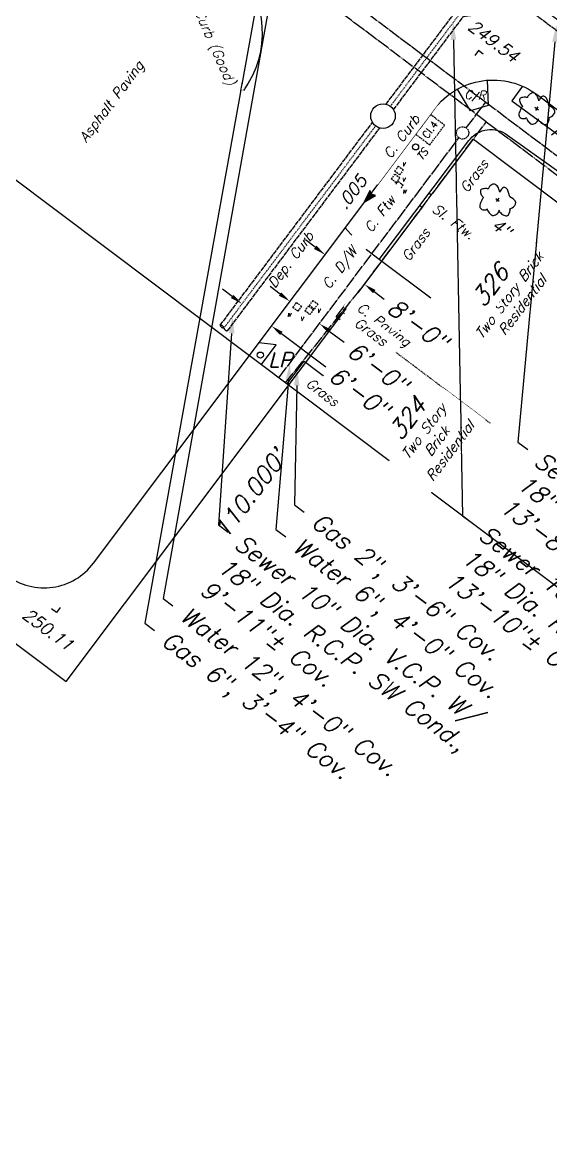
# Model space of a CAD drawing. Header units: feet. Extents: x 2726195 to 2731460, y 295075 to 297838.
# Drawn here: x 2728275 to 2728361, y 297296.9 to 297479.5 of the extents above; entities that cross this region are included whole.
import ezdxf
from ezdxf import colors
from ezdxf.entities.mleader import LeaderData, LeaderLine
from ezdxf.enums import TextEntityAlignment as Align
from ezdxf.math import Vec2, Vec3

# ---------------------------------------------------------------- set-up
doc = ezdxf.new("R2010")
doc.units = ezdxf.units.FT
doc.header["$MEASUREMENT"] = 0
for name, pattern in [('DASHDOT', [1, 0.5, -0.25, 0, -0.25]), ('DASHED2', [0.375, 0.25, -0.125]), ('PWD-NGAS', [2.35, 2, -0.05, 0.1, -0.05, 0.1, -0.05]), ('PWD-SSWR', [3.3, 1.5, -0.15, 1.5, -0.15]), ('PWD-WATR', [2.2, 2, -0.05, 0.1, -0.05])]:
    doc.linetypes.add(name, pattern=pattern)
doc.layers.get('Defpoints').update_dxf_attribs({"color": 8})
for name, color, linetype in [('EX-CONC', 7, 'Continuous'), ('EX-CURB RAMP', 7, 'Continuous'), ('EX-CURB-RAMP', 7, 'Continuous'), ('EX-CURBLINE', 4, 'Continuous'), ('EX-DIMS-OFFSETS', 2, 'Continuous'), ('EX-HOUSELINE', 1, 'Continuous'), ('EX-PARCEL', 7, 'DASHDOT'), ('EX-SPOT ELEV-CITYPLAN', 2, 'Continuous'), ('EX-STREETSCAPE', 7, 'Continuous'), ('EX-SW FLOW ARROW', 6, 'Continuous'), ('EX-TEXT', 7, 'Continuous'), ('EX-TEXT-BLDG', 7, 'Continuous'), ('EX-TEXT-DIMS', 3, 'Continuous'), ('EX-TEXT-GAS-W1', 51, 'Continuous'), ('EX-TEXT-SEWER-W1', 70, 'Continuous'), ('EX-TEXT-SEWER-W3', 70, 'Continuous'), ('EX-TEXT-WATER-W1', 151, 'Continuous'), ('EX-UTIL-GAS', 51, 'PWD-NGAS'), ('EX-UTIL-SEWER', 70, 'PWD-SSWR'), ('EX-UTIL-SEWER-STRU', 70, 'DASHED2'), ('EX-UTIL-STORM', 70, 'DASHED2'), ('EX-UTIL-STORM-STRU', 70, 'DASHED2'), ('EX-UTIL-WATER', 151, 'PWD-WATR'), ('EX-UTIL-WATER-STRU', 151, 'DASHED2'), ('EX_CURB RAMP TEXT', 7, 'Continuous')]:
    doc.layers.add(name, color=color, linetype=linetype)
doc.layers.add('Sheet Boundry', color=5, linetype='Continuous', plot=False)
doc.styles.add('140', font='simplex.shx', dxfattribs={"oblique": 15, "height": 2.8})
doc.styles.add('60', font='simplex.shx', dxfattribs={"oblique": 15, "height": 0.6})
doc.styles.add('80', font='simplex.shx', dxfattribs={"oblique": 15, "height": 1.6})
doc.styles.add('EX-100', font='simplex.shx', dxfattribs={"oblique": 15, "height": 0.1})
doc.styles.add('EX-140', font='simplex.shx', dxfattribs={"oblique": 15, "height": 0.14})
doc.styles.add('EX-80', font='simplex.shx', dxfattribs={"oblique": 15, "height": 0.08})
doc.styles.add('L80-MS-20', font='simplex.shx', dxfattribs={"oblique": 20, "height": 1.6})
doc.styles.add('Simplex Ob', font='simplex.shx', dxfattribs={"oblique": 15})
doc.styles.get("Standard").update_dxf_attribs({"font": 'simplex.shx'})
doc.styles.add('TEXTS', font='simplex.shx', dxfattribs={"oblique": 15, "height": 1.2})
doc.dimstyles.new('EX-DIMS-UTL', dxfattribs={"dimtxt": 0.14, "dimasz": 0.1, "dimexe": 0.1, "dimexo": 0, "dimgap": 0.05, "dimtad": 0, "dimdec": 0, "dimlfac": 12, "dimzin": 1, "dimdsep": 46, "dimlunit": 4, "dimtxsty": 'EX-140', "dimcen": 0.1, "dimclrd": 256, "dimclre": 256, "dimclrt": 256, "dimadec": 0, "dimazin": 0, "dimtfac": 1, "dimtdec": 0, "dimtofl": 0, "dimtmove": 0, "dimatfit": 0, "dimfxl": 1, "dimtolj": 1, "dimtzin": 0, "dimlwd": -1, "dimlwe": -1, "dimarcsym": 0})

# ---------------------------------------------------------------- blocks, each defined once
blk = doc.blocks.new('*U297')
at = {"layer": 'EX-UTIL-SEWER-STRU'}
blk.add_lwpolyline([(-0.1, 0.7), (0.7, 0.1), (0.1, -0.7), (-0.7, -0.1)], close=True, dxfattribs=at)
at = {"layer": 'EX-UTIL-SEWER-STRU', "insert": (0.75, 1.02), "char_height": 0.6, "width": 0.6179, "attachment_point": 5, "style": 'Simplex Ob'}
blk.add_mtext('V', dxfattribs=at)
blk = doc.blocks.new('*U340')
at = {"layer": 'EX-UTIL-SEWER-STRU'}
blk.add_lwpolyline([(-0.1, 0.7), (0.7, 0.1), (0.1, -0.7), (-0.7, -0.1)], close=True, dxfattribs=at)
at = {"layer": 'EX-UTIL-SEWER-STRU', "insert": (1.3, -0.23), "char_height": 0.6, "width": 0.6179, "attachment_point": 5, "style": 'Simplex Ob'}
blk.add_mtext('V', dxfattribs=at)
blk = doc.blocks.new('*U341')
at = {"layer": 'EX-UTIL-SEWER-STRU'}
blk.add_lwpolyline([(-0.1, 0.7), (0.7, 0.1), (0.1, -0.7), (-0.7, -0.1)], close=True, dxfattribs=at)
at = {"layer": 'EX-UTIL-SEWER-STRU', "insert": (0.81, -0.98), "char_height": 0.6, "width": 0.6179, "attachment_point": 5, "style": 'Simplex Ob'}
blk.add_mtext('V', dxfattribs=at)
blk = doc.blocks.new('*U342')
at = {"layer": 'EX-UTIL-SEWER-STRU'}
blk.add_lwpolyline([(-0.1, 0.7), (0.7, 0.1), (0.1, -0.7), (-0.7, -0.1)], close=True, dxfattribs=at)
at = {"layer": 'EX-UTIL-SEWER-STRU', "insert": (-1.19, -1.39), "char_height": 0.6, "width": 0.6179, "attachment_point": 5, "style": 'Simplex Ob'}
blk.add_mtext('V', dxfattribs=at)
blk = doc.blocks.new('*U343')
at = {"layer": 'EX-UTIL-WATER-STRU'}
blk.add_lwpolyline([(-0.1, 0.7), (0.7, 0.1), (0.1, -0.7), (-0.7, -0.1)], close=True, dxfattribs=at)
at = {"layer": 'EX-UTIL-WATER-STRU', "insert": (0.88, -0.97), "char_height": 0.6, "width": 0.7322, "attachment_point": 5, "style": 'Simplex Ob'}
blk.add_mtext('W', dxfattribs=at)
blk = doc.blocks.new('*U317')
at = {"layer": 'EX-UTIL-WATER-STRU'}
blk.add_lwpolyline([(-0.1, 0.7), (0.7, 0.1), (0.1, -0.7), (-0.7, -0.1)], close=True, dxfattribs=at)
at = {"layer": 'EX-UTIL-WATER-STRU', "insert": (-1.33, -1.32), "char_height": 0.6, "width": 0.7322, "attachment_point": 5, "style": 'Simplex Ob'}
blk.add_mtext('W', dxfattribs=at)
blk = doc.blocks.new('p-tree')
for points in [[(0.0646, 0.0795), (0.0358, 0.1021), (0.0137, 0.1146), (-0.0025, 0.1187), (-0.0138, 0.1164), (-0.0209, 0.1094), (-0.0248, 0.0995), (-0.0264, 0.0887), (-0.0265, 0.0786), (-0.0259, 0.0708), (-0.025, 0.0653), (-0.0242, 0.062), (-0.0237, 0.0605), (-0.0239, 0.0607), (-0.025, 0.0622), (-0.0274, 0.0649), (-0.0314, 0.0684), (-0.0372, 0.0726), (-0.0445, 0.077), (-0.0529, 0.0813), (-0.0619, 0.0851), (-0.0712, 0.088), (-0.0803, 0.0898), (-0.0889, 0.0899), (-0.0964, 0.0881), (-0.1025, 0.0841), (-0.1074, 0.0783), (-0.1111, 0.0713), (-0.1137, 0.0634), (-0.1154, 0.0554), (-0.1164, 0.0476), (-0.1167, 0.0407), (-0.1164, 0.0351), (-0.1158, 0.0312), (-0.115, 0.0288), (-0.1143, 0.0275), (-0.114, 0.0268), (-0.1142, 0.0265), (-0.1152, 0.0261), (-0.1173, 0.0252), (-0.1206, 0.0234), (-0.1254, 0.0204), (-0.1312, 0.0164), (-0.1374, 0.0115), (-0.1436, 0.0058), (-0.1492, -0.0003), (-0.1536, -0.0067), (-0.1564, -0.0132), (-0.157, -0.0197), (-0.155, -0.0259), (-0.1509, -0.0317), (-0.1452, -0.037), (-0.1383, -0.0417), (-0.131, -0.0458), (-0.1237, -0.0491), (-0.117, -0.0515), (-0.1115, -0.0529), (-0.1075, -0.0533), (-0.105, -0.0531), (-0.1035, -0.0527), (-0.103, -0.0525), (-0.1029, -0.053), (-0.1032, -0.0547), (-0.1034, -0.0579), (-0.1033, -0.0631), (-0.1027, -0.0705), (-0.1014, -0.0797), (-0.0994, -0.0901), (-0.0967, -0.1009), (-0.0932, -0.1114), (-0.0889, -0.1211), (-0.0838, -0.1293), (-0.0777, -0.1352), (-0.0708, -0.1385), (-0.0633, -0.1394), (-0.0555, -0.1382), (-0.0479, -0.1356), (-0.0407, -0.1319), (-0.0344, -0.1275), (-0.0292, -0.123), (-0.0256, -0.1188), (-0.0237, -0.1152), (-0.0232, -0.1124), (-0.0236, -0.1103), (-0.0243, -0.109), (-0.0249, -0.1085), (-0.0248, -0.1088), (-0.0235, -0.11), (-0.0206, -0.1119), (-0.0156, -0.1147), (-0.0089, -0.1179), (-0.0009, -0.1212), (0.008, -0.1241), (0.0173, -0.1263), (0.0266, -0.1273), (0.0355, -0.1268), (0.0434, -0.1243), (0.0501, -0.1196), (0.0556, -0.1131), (0.0599, -0.1053), (0.0631, -0.0969), (0.0652, -0.0882), (0.0664, -0.0799), (0.0668, -0.0726), (0.0663, -0.0667), (0.0651, -0.0627), (0.0636, -0.0604), (0.0622, -0.0596), (0.0611, -0.0598), (0.0609, -0.061), (0.0619, -0.0627), (0.0645, -0.0646), (0.069, -0.0666), (0.0757, -0.0682), (0.0842, -0.0694), (0.0938, -0.07), (0.104, -0.0697), (0.114, -0.0685), (0.1234, -0.0662), (0.1314, -0.0626), (0.1375, -0.0575), (0.1413, -0.051), (0.1429, -0.0433), (0.1428, -0.0351), (0.1413, -0.0267), (0.1387, -0.0187), (0.1356, -0.0117), (0.1322, -0.006), (0.1289, -0.0022), (0.1261, -0.0005), (0.1239, -0.0005), (0.1224, -0.0013), (0.1217, -0.0021), (0.122, -0.0022), (0.1232, -0.0007), (0.1256, 0.0031), (0.1292, 0.01), (0.1338, 0.0204), (0.138, 0.0333), (0.1403, 0.0471), (0.139, 0.0604), (0.1324, 0.0718), (0.1189, 0.0797), (0.0968, 0.0828), (0.0646, 0.0795)], [(-0.0178, 0), (0.0178, 0)], [(0, 0.0178), (0, -0.0178)]]:
    blk.add_lwpolyline(points)
at = {"style": 'TEXTS', "oblique": 15}
blk.add_attdef('TREESIZE', (0.1802, -0.1002), '', height=0.1, dxfattribs=at)
blk = doc.blocks.new('*U165')
at = {"layer": 'EX-CURB RAMP'}
for p, q in [((2.37, 0.8), (2.7, -3.31)), ((-0.15, -4.27), (-2.37, -0.8)), ((2.7, -3.31), (-0.15, -4.27))]:
    blk.add_line(p, q, dxfattribs=at)
at = {"layer": 'EX_CURB RAMP TEXT', "insert": (0.5, -1.81), "char_height": 1.4, "width": 4.9944, "attachment_point": 5, "rotation": 0.0408, "style": 'Simplex Ob'}
blk.add_mtext('C{\\H0.71429x;/}R', dxfattribs=at)
blk = doc.blocks.new('IN_4CI')
blk.add_lwpolyline([(-2, 0), (2, 0), (2, 2.9), (-2, 2.9)], close=True)
at = {"insert": (0, 1.45), "char_height": 1.2, "width": 1.7414, "attachment_point": 5}
blk.add_mtext('CI.4', dxfattribs=at)
blk = doc.blocks.new('*U82')
at = {"layer": 'EX-SW FLOW ARROW'}
blk.add_hatch(color=256, dxfattribs=at).paths.add_polyline_path([(0, 0), (-0.17, -0.122), (-0.105, -0.14), (-0.07, -0.197)])
blk.add_lwpolyline([(-0.07, -0.197), (0, 0), (-0.17, -0.122), (-0.105, -0.14), (-0.07, -0.197)], dxfattribs=at)
blk = doc.blocks.new('*U365')
at = {"layer": 'EX-STREETSCAPE'}
blk.add_circle((0, 0), 0.5, dxfattribs=at)
at = {"layer": 'EX-STREETSCAPE', "insert": (3.24, -0.76), "char_height": 2.4, "width": 4.1859, "attachment_point": 5, "style": 'Simplex Ob'}
blk.add_mtext('LP', dxfattribs=at)
blk = doc.blocks.new('*D435')
at = {"layer": 'Defpoints', "color": 0, "transparency": 16777216}
for p in [(2728325.49, 297443.31), (2728324.28, 297441.7), (2728331.97, 297438.62)]:
    blk.add_point(p, dxfattribs=at)
at = {"layer": 'EX-DIMS-OFFSETS', "transparency": 16777216}
for p, q in [((2728322.68, 297442.9), (2728321.08, 297444.1)), ((2728332.28, 297435.69), (2728333.88, 297434.49))]:
    blk.add_line(p, q, dxfattribs=at)
for points in [[(2728322.88, 297443.17), (2728322.48, 297442.63), (2728324.28, 297441.7)], [(2728332.48, 297435.96), (2728332.08, 297435.43), (2728330.68, 297436.89)]]:
    blk.add_solid(points, dxfattribs=at)
at = {"layer": 'EX-DIMS-OFFSETS', "transparency": 16777216, "insert": (2728339.38, 297430.35), "char_height": 2.8, "attachment_point": 5, "rotation": 323.0869, "style": 'EX-140', "bg_fill": 3, "box_fill_scale": 1.25, "bg_fill_color": 256, "bg_fill_true_color": 13158600, "bg_fill_transparency": 0}
blk.add_mtext('\\A1;8\'-0"', dxfattribs=at)
blk = doc.blocks.new('*D470')
at = {"layer": 'Defpoints', "color": 0, "transparency": 16777216}
for p in [(2728319.78, 297435.71), (2728318.57, 297434.1), (2728324.73, 297432.31)]:
    blk.add_point(p, dxfattribs=at)
at = {"layer": 'EX-DIMS-OFFSETS', "transparency": 16777216}
for p, q in [((2728316.97, 297435.3), (2728315.37, 297436.5)), ((2728324.97, 297429.29), (2728327.38, 297427.48))]:
    blk.add_line(p, q, dxfattribs=at)
for points in [[(2728317.17, 297435.56), (2728316.77, 297435.03), (2728318.57, 297434.1)], [(2728325.17, 297429.56), (2728324.77, 297429.02), (2728323.37, 297430.49)]]:
    blk.add_solid(points, dxfattribs=at)
at = {"layer": 'EX-DIMS-OFFSETS', "transparency": 16777216, "insert": (2728332.85, 297423.37), "char_height": 2.8, "attachment_point": 5, "rotation": 323.0869, "style": 'EX-140', "bg_fill": 3, "box_fill_scale": 1.25, "bg_fill_color": 256, "bg_fill_true_color": 13158600, "bg_fill_transparency": 0}
blk.add_mtext('\\A1;6\'-0"', dxfattribs=at)
blk = doc.blocks.new('*D517')
at = {"layer": 'Defpoints', "color": 0, "transparency": 16777216}
for p in [(2728312.13, 297435.52), (2728315.57, 297430.1), (2728316.78, 297431.71)]:
    blk.add_point(p, dxfattribs=at)
at = {"layer": 'EX-DIMS-OFFSETS', "transparency": 16777216}
for p, q in [((2728309.17, 297434.9), (2728307.57, 297436.1)), ((2728317.17, 297428.9), (2728324.38, 297423.48))]:
    blk.add_line(p, q, dxfattribs=at)
for points in [[(2728309.37, 297435.17), (2728308.97, 297434.64), (2728310.77, 297433.7)], [(2728317.37, 297429.16), (2728316.97, 297428.63), (2728315.57, 297430.1)]]:
    blk.add_solid(points, dxfattribs=at)
at = {"layer": 'EX-DIMS-OFFSETS', "transparency": 16777216, "insert": (2728329.85, 297419.37), "char_height": 2.8, "attachment_point": 5, "rotation": 323.0869, "style": 'EX-140', "bg_fill": 3, "box_fill_scale": 1.25, "bg_fill_color": 256, "bg_fill_true_color": 13158600, "bg_fill_transparency": 0}
blk.add_mtext('\\A1;6\'-0"', dxfattribs=at)

msp = doc.modelspace()

# ---------------------------------------------------------------- linework, layer by layer
at = {"layer": 'EX-CONC'}
for points in [[(2728356.384, 297469.101), (2728354.654, 297466.701), (2728368.17, 297456.857), (2728387.835, 297442.068), (2728408.813, 297425.96), (2728430.622, 297409.77), (2728452.561, 297393.104), (2728471.634, 297379.132), (2728482.002, 297371.389), (2728483.822, 297367.582), (2728486.719, 297367.428), (2728490.62, 297365.05)], [(2728333.082, 297440.921), (2728330.082, 297443.174), (2728327.561, 297446.064)], [(2728334.49, 297425.287), (2728326.106, 297431.585), (2728327.655, 297433.679), (2728336.055, 297427.369)], [(2728313.923, 297423.827), (2728316.329, 297427.03), (2728313.499, 297427.345)], [(2728318.094, 297420.695), (2728320.861, 297424.379), (2728329.138, 297418.162)]]:
    msp.add_lwpolyline(points, dxfattribs=at)
msp.add_lwpolyline([(2728341.49, 297434.605), (2728333.082, 297440.921), (2728347.668, 297460.245, -0.1776794), (2728350.244, 297461.934, -0.196049), (2728353.578, 297461.401), (2728365.825, 297452.698), (2728385.186, 297437.981), (2728405.565, 297422.502), (2728427.519, 297406.197), (2728450.131, 297389.398), (2728468.917, 297375.143), (2728491.062, 297358.837, -0.2194508), (2728493.484, 297355.009, -0.1926004), (2728491.887, 297351.87), (2728479.471, 297335.34), (2728471.9, 297341.08)], format="xyb", dxfattribs=at)
at = {"layer": 'EX-CURBLINE'}
for points in [[(2728011.72, 297728.417), (2728271.497, 297533.278, -0.4142136), (2728274.084, 297515.076), (2728219.276, 297442.113, 0.4142136), (2728221.27, 297428.077), (2728272.566, 297389.545, 0.4142136), (2728286.602, 297391.539), (2728342.011, 297465.301, -0.4142136), (2728358.812, 297467.688), (2728495.919, 297364.697, -0.4142136)], [(2728311.011, 297468.379), (2728303.722, 297484.944), (2728293.537, 297485.508), (2728289.62, 297491.548, -0.8168545), (2728311.011, 297468.379)]]:
    msp.add_lwpolyline(points, format="xyb", dxfattribs=at)
at = {"layer": 'EX-HOUSELINE'}
for points in [[(2728282.177, 297372.295), (2728348.405, 297460.461)], [(2728348.405, 297460.461), (2728492.676, 297352.087)], [(2728202.026, 297432.503), (2728282.177, 297372.295)]]:
    msp.add_lwpolyline(points, dxfattribs=at)
at = {"layer": 'EX-PARCEL', "ltscale": 0.25}
msp.add_lwpolyline([(2728327.228, 297432.269), (2728351.214, 297414.251)], dxfattribs=at)
at = {"layer": 'EX-SPOT ELEV-CITYPLAN'}
for points in [[(2728350.017, 297474.295), (2728349.218, 297474.896), (2728348.617, 297474.096)], [(2728281.182, 297384.323), (2728280.581, 297383.524), (2728279.782, 297384.124)]]:
    msp.add_lwpolyline(points, dxfattribs=at)
at = {"layer": 'EX-STREETSCAPE'}
msp.add_circle((2728339.001, 297459.225, 249.484), 0.5, dxfattribs=at)
at = {"layer": 'EX-UTIL-WATER'}
msp.add_lwpolyline([(2728347.258, 297462.297), (2728350.412, 297466.495)], dxfattribs=at)
at = {"layer": 'EX-UTIL-WATER-STRU'}
msp.add_circle((2728346.658, 297461.497), 1, dxfattribs=at)
at = {"layer": 'Sheet Boundry'}
msp.add_lwpolyline([(2728414.216, 297348.49), (2727974.465, 297678.822)], dxfattribs=at)

# ---------------------------------------------------------------- block references
at = {"layer": 'EX-CURB-RAMP', "rotation": 358.0764642572694}
msp.add_blockref('*U165', (2728348.237, 297469.329), dxfattribs=at)
at = {"layer": 'EX-STREETSCAPE', "xscale": 20, "yscale": 20, "zscale": 20, "rotation": 323.08687493}
msp.add_blockref('p-tree', (2728358.705, 297465.449, 249.777), dxfattribs=at).add_auto_attribs({'TREESIZE': '18"'})
at = {"layer": 'EX-UTIL-SEWER-STRU'}
for name, p in [('*U297', (2728336.311, 297455.383, 249.555)), ('*U340', (2728335.753, 297454.106, 249.606)), ('*U341', (2728322.423, 297433.552, 249.677)), ('*U342', (2728321.704, 297432.659, 249.688))]:
    msp.add_blockref(name, p, dxfattribs=at)
at = {"layer": 'EX-UTIL-STORM-STRU', "rotation": 53.08687492686561}
msp.add_blockref('IN_4CI', (2728342.523, 297461.155), dxfattribs=at)
at = {"layer": 'EX-UTIL-WATER-STRU'}
for name, p in [('*U343', (2728336.292, 297452.913, 249.721)), ('*U317', (2728319.736, 297433.213, 249.259))]:
    msp.add_blockref(name, p, dxfattribs=at)

# ---------------------------------------------------------------- texts
at = {"layer": 'EX-SPOT ELEV-CITYPLAN', "style": '60', "oblique": 15}
for s, p in [('249.54', (2728347.344, 297478.483)), ('250.11', (2728274.855, 297382.816))]:
    msp.add_text(s, height=2, rotation=323.08687, dxfattribs=at).set_placement(p)
at = {"layer": 'EX-STREETSCAPE', "style": '60', "oblique": 15}
msp.add_text('TS', height=1.2, rotation=53.08687, dxfattribs=at).set_placement((2728340.127, 297458.016, 178.825), align=Align.MIDDLE_CENTER)
at = {"layer": 'EX-TEXT-DIMS', "style": '140', "oblique": 15}
msp.add_text("110.000'", height=2.8, rotation=53.08687, dxfattribs=at).set_placement((2728308.127, 297395.246))

# ---------------------------------------------------------------- next in the draw order: texts
at = {"layer": 'EX-TEXT', "char_height": 1.6, "attachment_point": 1, "rotation": 53.08687, "style": '80', "bg_fill": 2}
for s, insert, width in [('\\pxqc;Asphalt Paving', (2728282.784, 297458.997, 23.634), 20.2732), ('\\pxqc;C. Curb', (2728331.397, 297455.167, 23.634), 15.61797), ('\\pxqc;Grass', (2728336.466, 297441.26), 6.43797), ('\\pxqc;C. D/W', (2728322.7, 297435.622), 11.05884)]:
    msp.add_mtext(s, dxfattribs=dict(at, insert=insert, width=width))
at = {"layer": 'EX-TEXT-BLDG', "insert": (2728355.279, 297434.286), "char_height": 1.6, "width": 19.6368, "attachment_point": 5, "rotation": 53.08687, "style": 'L80-MS-20', "bg_fill": 2}
msp.add_mtext('Two Story Brick Residential ', dxfattribs=at)
at = {"layer": 'EX-TEXT-BLDG', "insert": (2728337.617, 297414.975), "char_height": 2.8, "attachment_point": 5, "rotation": 53.08687, "style": 'L80-MS-20', "bg_fill": 2}
msp.add_mtext('324', dxfattribs=at)

# ---------------------------------------------------------------- next in the draw order: linework, layer by layer
at = {"layer": 'EX-CONC'}
for points in [[(2728341.231, 297451.718), (2728349.614, 297445.421)], [(2728339.719, 297449.714), (2728348.107, 297443.414)]]:
    msp.add_lwpolyline(points, dxfattribs=at)
at = {"layer": 'EX-UTIL-STORM', "ltscale": 0.5}
msp.add_lwpolyline([(2728334.906, 297465.833), (2728347.01, 297481.946)], dxfattribs=at)
at = {"layer": 'EX-UTIL-STORM-STRU', "linetype": 'Continuous', "ltscale": 0.5}
msp.add_circle((2728333.705, 297464.234), 2, dxfattribs=at)
at = {"layer": 'EX-UTIL-WATER'}
msp.add_lwpolyline([(2728325.592, 297485.139), (2728350.412, 297466.495)], dxfattribs=at)

# ---------------------------------------------------------------- next in the draw order: texts
at = {"layer": 'EX-TEXT', "char_height": 1.6, "attachment_point": 1, "style": '80', "bg_fill": 2}
for s, insert, width, rotation in [('\\pxqc;C. Ftw', (2728329.81, 297445.154, 23.634), 9.19523, 53.08687), ('\\pxqc;Dep. Curb', (2728314.719, 297436.948), 11.07685, 53.08687), ('\\pxqc;C. Paving', (2728329.348, 297434.742, 23.634), 12.52936, 323.08687)]:
    msp.add_mtext(s, dxfattribs=dict(at, insert=insert, width=width, rotation=rotation))
at = {"layer": 'EX-TEXT-BLDG', "insert": (2728342.452, 297411.367), "char_height": 1.6, "width": 13.52817, "attachment_point": 5, "rotation": 53.08687, "style": 'L80-MS-20', "bg_fill": 2}
msp.add_mtext('Two Story Brick Residential ', dxfattribs=at)

# ---------------------------------------------------------------- next in the draw order: block references
at = {"layer": 'EX-SW FLOW ARROW', "xscale": 10, "yscale": 10, "zscale": 10, "rotation": 174.93117875705}
msp.add_blockref('*U82', (2728330.665, 297450.25), dxfattribs=at)

# ---------------------------------------------------------------- next in the draw order: texts
at = {"layer": 'EX-SPOT ELEV-CITYPLAN', "style": '60', "oblique": 15}
msp.add_text('.005', height=2, rotation=53.08687, dxfattribs=at).set_placement((2728327.615, 297448.872))

# ---------------------------------------------------------------- next in the draw order: leaders
at = {"layer": 'EX-TEXT'}
ml = msp.add_multileader_mtext('Standard', dxfattribs=at)
ml.set_content("{\\W1;1'-2' Br. Wall}", color=256, style='EX-80')
ml.set_leader_properties(color=256, linetype='ByLayer', lineweight=-1)
ml.build(insert=Vec2(0, 0))
ml.multileader.update_dxf_attribs({"dogleg_length": 0.08, "arrow_head_size": 1.6, "scale": 20})
ctx = ml.context
ctx.base_point, ctx.scale, ctx.char_height, ctx.arrow_head_size, ctx.landing_gap_size, ctx.plane_origin, ctx.plane_x_axis, ctx.plane_y_axis = Vec3(2728239.223, 297518.821), 20, 1.6, 1.6, 0.8, Vec3(2728230.203, 297503.258), Vec3(0.6006034, 0.7995471), Vec3(-0.7995471, 0.6006034)
ctx.text_align_type = 1
notes = []
notes.append((ctx, [(0, (1, 1, 0), (2728238.588, 297517.974), (0.6006034, 0.7995471), 1.058, [(0, [(2728251.053, 297509.76)], 0, [])])]))
ctx.mtext.insert, ctx.mtext.text_direction, ctx.mtext.rotation, ctx.mtext.width, ctx.mtext.defined_height, ctx.mtext.alignment, ctx.mtext.flow_direction = Vec3(2728243.962, 297526.461), Vec3(0.6006034, 0.7995471), -4.7362127, 17.17975, 4.571, 2, 5
for ctx, leaders in notes:
    for number, flags, end, landing, length, lines in leaders:
        leader = LeaderData()
        leader.index, (leader.has_last_leader_line, leader.has_dogleg_vector, leader.attachment_direction) = number, flags
        leader.last_leader_point, leader.dogleg_vector, leader.dogleg_length = Vec3(end), Vec3(landing), length
        for number, points, colour, breaks in lines:
            line = LeaderLine()
            line.index, line.vertices, line.color, line.breaks = number, Vec3.list(points), colors.encode_raw_color(colour), breaks
            leader.lines.append(line)
        ctx.leaders.append(leader)

# ---------------------------------------------------------------- next in the draw order: texts
at = {"layer": 'EX-TEXT', "char_height": 1.6, "attachment_point": 1, "style": '80', "bg_fill": 2}
for s, insert, width, rotation in [('\\pxqc;C. Curb (Good)', (2728302.896, 297485.478, 23.634), 17.9513, 293.75022), ('\\pxqc;Grass', (2728345.956, 297452.427), 6.43797, 53.08687), ('\\pxqc;Grass', (2728321.788, 297421.899), 6.43797, 323.08687)]:
    msp.add_mtext(s, dxfattribs=dict(at, insert=insert, width=width, rotation=rotation))

# ---------------------------------------------------------------- next in the draw order: linework, layer by layer
at = {"layer": 'EX-UTIL-GAS'}
msp.add_lwpolyline([(2728350.509, 297463.295), (2728270.39, 297523.478)], dxfattribs=at)

# ---------------------------------------------------------------- next in the draw order: block references
at = {"layer": 'EX-STREETSCAPE'}
msp.add_blockref('*U365', (2728313.76, 297425.368, 247.406), dxfattribs=at)

# ---------------------------------------------------------------- next in the draw order: texts
at = {"layer": 'EX-TEXT', "insert": (2728341.98, 297450.501, 23.634), "char_height": 1.6, "width": 9.25678, "attachment_point": 1, "rotation": 323.08687, "style": '80', "bg_fill": 2}
msp.add_mtext('\\pxqc;Sl. Ftw.', dxfattribs=at)

# ---------------------------------------------------------------- next in the draw order: linework, layer by layer
at = {"layer": 'EX-UTIL-SEWER', "ltscale": 0.5}
msp.add_lwpolyline([(2728334.219, 297466.167), (2728345.959, 297481.796), (2728357.426, 297483.426), (2728408.319, 297445.195)], dxfattribs=at)

# ---------------------------------------------------------------- next in the draw order: block references
at = {"layer": 'EX-STREETSCAPE'}
ref = msp.add_blockref('p-tree', (2728352.337, 297450.604, 249.777), dxfattribs=dict(at, xscale=20, yscale=20, zscale=20, rotation=323.08687493))
ref.add_attrib('TREESIZE', '4"', (2728351.148, 297446.183, 249.777), dxfattribs={"layer": '0', "height": 2, "rotation": 323.08687, "style": 'TEXTS', "oblique": 15})

# ---------------------------------------------------------------- next in the draw order: texts
at = {"layer": 'EX-TEXT-BLDG', "insert": (2728351.098, 297436.65), "char_height": 2.8, "attachment_point": 5, "rotation": 53.08687, "style": 'L80-MS-20', "bg_fill": 2}
msp.add_mtext('326', dxfattribs=at)

# ---------------------------------------------------------------- next in the draw order: linework, layer by layer
at = {"layer": 'EX-UTIL-GAS'}
for points in [[(2728317.843, 297420.883), (2728330.677, 297436.893), (2728350.509, 297463.295)], [(2728350.509, 297463.295), (2728446.366, 297391.289)]]:
    msp.add_lwpolyline(points, dxfattribs=at)
at = {"layer": 'EX-UTIL-WATER'}
for points in [[(2728350.412, 297466.495), (2728447.867, 297393.288)], [(2728316.76, 297421.696), (2728346.057, 297460.698)]]:
    msp.add_lwpolyline(points, dxfattribs=at)

# ---------------------------------------------------------------- next in the draw order: dimensions: what is measured, and where the dimension line sits
at = {"layer": 'EX-DIMS-OFFSETS'}
dim = msp.add_linear_dim(base=(2728324.281, 297441.698), p1=(2728331.971, 297438.616), p2=(2728325.491, 297443.309), angle=143.08687, dimstyle='EX-DIMS-UTL', override={"dimscale": 0, "dimse1": 1, "dimse2": 1, "dimatfit": 1, "dimtfill": 1}, dxfattribs=at)
dim.commit()
dim.dimension.update_dxf_attribs({"geometry": '*D435', "text_midpoint": (2728339.384, 297430.352), "dimtype": 160})

# ---------------------------------------------------------------- next in the draw order: linework, layer by layer
at = {"layer": 'EX-UTIL-SEWER', "ltscale": 0.5}
msp.add_lwpolyline([(2728335.418, 297465.266), (2728346.786, 297480.399), (2728357.022, 297481.853), (2728407.419, 297443.996)], dxfattribs=at)

# ---------------------------------------------------------------- next in the draw order: dimensions: what is measured, and where the dimension line sits
at = {"layer": 'EX-DIMS-OFFSETS'}
dim = msp.add_linear_dim(base=(2728318.569, 297434.095), p1=(2728324.73, 297432.307), p2=(2728319.78, 297435.706), angle=143.08687, dimstyle='EX-DIMS-UTL', override={"dimscale": 0, "dimse1": 1, "dimse2": 1, "dimatfit": 1, "dimtfill": 1}, dxfattribs=at)
dim.commit()
dim.dimension.update_dxf_attribs({"geometry": '*D470', "text_midpoint": (2728332.85, 297423.367), "dimtype": 160})

# ---------------------------------------------------------------- next in the draw order: dimensions: what is measured, and where the dimension line sits
dim = msp.add_linear_dim(base=(2728315.566, 297430.097), p1=(2728312.133, 297435.516), p2=(2728316.777, 297431.709), angle=143.08687, dimstyle='EX-DIMS-UTL', override={"dimscale": 0, "dimse1": 1, "dimse2": 1, "dimatfit": 1, "dimtfill": 1}, dxfattribs=at)
dim.commit()
dim.dimension.update_dxf_attribs({"geometry": '*D517', "text_midpoint": (2728329.847, 297419.37), "dimtype": 160})

# ---------------------------------------------------------------- next in the draw order: linework, layer by layer
at = {"layer": 'EX-UTIL-SEWER', "ltscale": 0.5}
for centre, radius, start, end in [((2728307.798, 297430.37), 0.59, 193.65771, 272.51604), ((2728307.25, 297429.641), 0.59, 13.65771, 92.51604), ((2728308.384, 297429.902), 0.573, 192.22589, 273.94786)]:
    msp.add_arc(centre, radius, start, end, dxfattribs=at)

# ---------------------------------------------------------------- next in the draw order: leaders
at = {"layer": 'EX-TEXT-GAS-W1'}
ml = msp.add_multileader_mtext('Standard', dxfattribs=at)
ml.set_content('Gas 6", 3\'-4" Cov.', color=256, style='EX-100')
ml.set_leader_properties(color=256, linetype='ByLayer', lineweight=-1)
ml.build(insert=Vec2(0, 0))
ml.multileader.update_dxf_attribs({"dogleg_length": 0.1, "arrow_head_size": 2.8, "scale": 20})
ctx = ml.context
ctx.base_point, ctx.scale, ctx.char_height, ctx.arrow_head_size, ctx.plane_origin, ctx.plane_x_axis, ctx.plane_y_axis = Vec3(2728296.533, 297380.609), 20, 2.8, 2.8, Vec3(2728245.256, 297346.121), Vec3(0.7995471, -0.6006034), Vec3(0.6006034, 0.7995471)
notes = []
notes.append((ctx, [(1, (1, 1, 0), (2728294.934, 297381.81), (0.7995471, -0.6006034), 2, [(0, [(2728314.501, 297490.343)], 0, [])])]))
ctx.mtext.insert, ctx.mtext.text_direction, ctx.mtext.rotation, ctx.mtext.flow_direction = Vec3(2728299.133, 297380.74), Vec3(0.7995471, -0.6006034), -0.0238237, 5
ml = msp.add_multileader_mtext('Standard', dxfattribs=at)
ml.set_content('Gas 2", 3\'-6" Cov.', color=256, style='EX-100')
ml.set_leader_properties(color=256, linetype='ByLayer', lineweight=-1)
ml.build(insert=Vec2(0, 0))
ml.multileader.update_dxf_attribs({"dogleg_length": 0.1, "arrow_head_size": 2.8, "scale": 20})
ctx = ml.context
ctx.base_point, ctx.scale, ctx.char_height, ctx.arrow_head_size, ctx.plane_origin, ctx.plane_x_axis, ctx.plane_y_axis = Vec3(2728320.891, 297399.833), 20, 2.8, 2.8, Vec3(2728326.28, 297320.688), Vec3(0.7995471, -0.6006034), Vec3(0.6006034, 0.7995471)
notes.append((ctx, [(1, (1, 1, 0), (2728319.291, 297401.034), (0.7995471, -0.6006034), 2, [(0, [(2728319.72, 297423.225)], 0, [])])]))
ctx.mtext.insert, ctx.mtext.text_direction, ctx.mtext.rotation, ctx.mtext.flow_direction = Vec3(2728323.491, 297399.964), Vec3(0.7995471, -0.6006034), -0.0238237, 5
at = {"layer": 'EX-TEXT-SEWER-W1'}
ml = msp.add_multileader_mtext('Standard', dxfattribs=at)
ml.set_content('{\\Fromans|c0;\\Q17;Sewer 12" Dia. V.C.P. W/\\P18" Dia. R.C.P. SW Cond.,\\P13\'-8"%%P Cov.}', color=256, style='EX-100')
ml.set_leader_properties(color=256, linetype='ByLayer', lineweight=-1)
ml.build(insert=Vec2(0, 0))
ml.multileader.update_dxf_attribs({"dogleg_length": 0.1, "arrow_head_size": 2.8, "scale": 20})
ctx = ml.context
ctx.base_point, ctx.scale, ctx.char_height, ctx.arrow_head_size, ctx.plane_origin, ctx.plane_x_axis, ctx.plane_y_axis = Vec3(2728357.265, 297410.03), 20, 2.8, 2.8, Vec3(2728241.215, 297447.904), Vec3(0.7995471, -0.6006034), Vec3(0.6006034, 0.7995471)
notes.append((ctx, [(1, (1, 1, 0), (2728355.666, 297411.232), (0.7995471, -0.6006034), 2, [(0, [(2728361.939, 297479.097)], 0, [])])]))
ctx.mtext.insert, ctx.mtext.text_direction, ctx.mtext.rotation, ctx.mtext.flow_direction = Vec3(2728359.705, 297409.949), Vec3(0.7995471, -0.6006034), -0.0238237, 5
ml = msp.add_multileader_mtext('Standard', dxfattribs=at)
ml.set_content('{\\Fromans|c0;\\Q17;Sewer 10" Dia. V.C.P. W/\\P18" Dia. R.C.P. SW Cond.,\\P9\'-11"%%P Cov.}', color=256, style='EX-100')
ml.set_leader_properties(color=256, linetype='ByLayer', lineweight=-1)
ml.build(insert=Vec2(0, 0))
ml.multileader.update_dxf_attribs({"dogleg_length": 0.1, "arrow_head_size": 2.8, "scale": 20})
ctx = ml.context
ctx.base_point, ctx.scale, ctx.char_height, ctx.arrow_head_size, ctx.plane_origin, ctx.plane_x_axis, ctx.plane_y_axis = Vec3(2728308.523, 297396.57), 20, 2.8, 2.8, Vec3(2728199.115, 297429.299), Vec3(0.7995471, -0.6006034), Vec3(0.6006034, 0.7995471)
notes.append((ctx, [(1, (1, 1, 0), (2728306.924, 297397.772), (0.7995471, -0.6006034), 2, [(0, [(2728309.269, 297431.703)], 0, [])])]))
ctx.mtext.insert, ctx.mtext.text_direction, ctx.mtext.rotation, ctx.mtext.flow_direction = Vec3(2728310.963, 297396.489), Vec3(0.7995471, -0.6006034), -0.0238237, 5
at = {"layer": 'EX-TEXT-WATER-W1'}
ml = msp.add_multileader_mtext('Standard', dxfattribs=at)
ml.set_content('Water 12", 4\'-0" Cov.', color=256, style='EX-100')
ml.set_leader_properties(color=256, linetype='ByLayer', lineweight=-1)
ml.build(insert=Vec2(0, 0))
ml.multileader.update_dxf_attribs({"dogleg_length": 0.1, "arrow_head_size": 2.8, "scale": 20})
ctx = ml.context
ctx.base_point, ctx.scale, ctx.char_height, ctx.arrow_head_size, ctx.plane_origin, ctx.plane_x_axis, ctx.plane_y_axis = Vec3(2728299.534, 297384.604), 20, 2.8, 2.8, Vec3(2728458.428, 297562.553), Vec3(0.7995471, -0.6006034), Vec3(0.6006034, 0.7995471)
notes.append((ctx, [(0, (1, 1, 0), (2728297.935, 297385.805), (0.7995471, -0.6006034), 2, [(0, [(2728316.88, 297491.683)], 0, [])])]))
ctx.mtext.insert, ctx.mtext.text_direction, ctx.mtext.rotation, ctx.mtext.flow_direction = Vec3(2728302.134, 297384.735), Vec3(0.7995471, -0.6006034), -0.0238237, 5
ml = msp.add_multileader_mtext('Standard', dxfattribs=at)
ml.set_content('Water 6", 4\'-0" Cov.', color=256, style='EX-100')
ml.set_leader_properties(color=256, linetype='ByLayer', lineweight=-1)
ml.build(insert=Vec2(0, 0))
ml.multileader.update_dxf_attribs({"dogleg_length": 0.1, "arrow_head_size": 2.8, "scale": 20})
ctx = ml.context
ctx.base_point, ctx.scale, ctx.char_height, ctx.arrow_head_size, ctx.plane_origin, ctx.plane_x_axis, ctx.plane_y_axis = Vec3(2728317.888, 297395.835), 20, 2.8, 2.8, Vec3(2728461.431, 297566.551), Vec3(0.7995471, -0.6006034), Vec3(0.6006034, 0.7995471)
notes.append((ctx, [(0, (1, 1, 0), (2728316.288, 297397.037), (0.7995471, -0.6006034), 2, [(0, [(2728318.562, 297424.095)], 0, [])])]))
ctx.mtext.insert, ctx.mtext.text_direction, ctx.mtext.rotation, ctx.mtext.flow_direction = Vec3(2728320.488, 297395.967), Vec3(0.7995471, -0.6006034), -0.0238237, 5
for ctx, leaders in notes:
    for number, flags, end, landing, length, lines in leaders:
        leader = LeaderData()
        leader.index, (leader.has_last_leader_line, leader.has_dogleg_vector, leader.attachment_direction) = number, flags
        leader.last_leader_point, leader.dogleg_vector, leader.dogleg_length = Vec3(end), Vec3(landing), length
        for number, points, colour, breaks in lines:
            line = LeaderLine()
            line.index, line.vertices, line.color, line.breaks = number, Vec3.list(points), colors.encode_raw_color(colour), breaks
            leader.lines.append(line)
        ctx.leaders.append(leader)

# ---------------------------------------------------------------- next in the draw order: texts
at = {"layer": 'EX-TEXT', "insert": (2728328.747, 297432.437, 23.634), "char_height": 1.6, "width": 8.7946, "attachment_point": 1, "rotation": 323.08687, "style": '80', "bg_fill": 2}
msp.add_mtext('\\pxqc;Grass', dxfattribs=at)

# ---------------------------------------------------------------- next in the draw order: linework, layer by layer
at = {"layer": 'EX-UTIL-SEWER', "ltscale": 0.5}
for points in [[(2728307.224, 297430.231), (2728331.991, 297463.202)], [(2728308.424, 297429.33), (2728333.191, 297462.301)]]:
    msp.add_lwpolyline(points, dxfattribs=at)
at = {"layer": 'EX-UTIL-STORM', "ltscale": 0.5}
msp.add_lwpolyline([(2728307.824, 297429.78), (2728332.503, 297462.635)], dxfattribs=at)

# ---------------------------------------------------------------- next in the draw order: leaders
at = {"layer": 'EX-TEXT-SEWER-W1'}
ml = msp.add_multileader_mtext('Standard', dxfattribs=at)
ml.set_content('{\\Fromans|c0;\\Q17;Sewer 10" Dia. V.C.P. W/\\P18" Dia. R.C.P. SW Cond.,\\P13\'-10"%%P Cov.}', color=256, style='EX-100')
ml.set_leader_properties(color=256, linetype='ByLayer', lineweight=-1)
ml.build(insert=Vec2(0, 0))
ml.multileader.update_dxf_attribs({"dogleg_length": 0.1, "arrow_head_size": 2.8, "scale": 20})
ctx = ml.context
ctx.base_point, ctx.scale, ctx.char_height, ctx.arrow_head_size, ctx.plane_origin, ctx.plane_x_axis, ctx.plane_y_axis = Vec3(2728348.256, 297398.037), 20, 2.8, 2.8, Vec3(2728226.709, 297466.033), Vec3(0.7995471, -0.6006034), Vec3(0.6006034, 0.7995471)
notes = []
notes.append((ctx, [(1, (1, 1, 0), (2728346.657, 297399.238), (0.7995471, -0.6006034), 2, [(0, [(2728345.115, 297479.423)], 0, [])])]))
ctx.mtext.insert, ctx.mtext.text_direction, ctx.mtext.rotation, ctx.mtext.flow_direction = Vec3(2728350.696, 297397.955), Vec3(0.7995471, -0.6006034), -0.0238237, 5
at = {"layer": 'EX-TEXT-SEWER-W3'}
ml = msp.add_multileader_mtext('Standard', dxfattribs=at)
ml.set_content('{\\Fromans|c0;\\Q17;Sewer 12" Dia. V.C.P. W/ 48" Dia. R.C.P. SW Cond., 6\'-0"%%P Cov.}', color=256, style='EX-100')
ml.set_leader_properties(color=256, linetype='ByLayer', lineweight=-1)
ml.build(insert=Vec2(0, 0))
ml.multileader.update_dxf_attribs({"dogleg_length": 0.1, "arrow_head_size": 2.8, "scale": 20})
ctx = ml.context
ctx.base_point, ctx.scale, ctx.char_height, ctx.arrow_head_size, ctx.plane_origin, ctx.plane_x_axis, ctx.plane_y_axis = Vec3(2729255.931, 296993.065), 20, 2.8, 2.8, Vec3(2729402.76, 296789.927), Vec3(0.8801812, -0.4746378), Vec3(0.4746378, 0.8801812)
ctx.text_align_type = 2
notes.append((ctx, [(1, (1, 1, 0), (2729330.393, 296952.911), (-0.8801812, 0.4746378), 4.68, [(0, [(2729333.219, 296864.336)], 0, [])])]))
ctx.mtext.insert, ctx.mtext.text_direction, ctx.mtext.rotation, ctx.mtext.width, ctx.mtext.defined_height, ctx.mtext.alignment, ctx.mtext.flow_direction = Vec3(2729325.304, 296957.549), Vec3(0.8801812, -0.4746378), 0.1258793, 77.13793, 9.043, 3, 5
for ctx, leaders in notes:
    for number, flags, end, landing, length, lines in leaders:
        leader = LeaderData()
        leader.index, (leader.has_last_leader_line, leader.has_dogleg_vector, leader.attachment_direction) = number, flags
        leader.last_leader_point, leader.dogleg_vector, leader.dogleg_length = Vec3(end), Vec3(landing), length
        for number, points, colour, breaks in lines:
            line = LeaderLine()
            line.index, line.vertices, line.color, line.breaks = number, Vec3.list(points), colors.encode_raw_color(colour), breaks
            leader.lines.append(line)
        ctx.leaders.append(leader)

doc.saveas('drawing.dxf')
